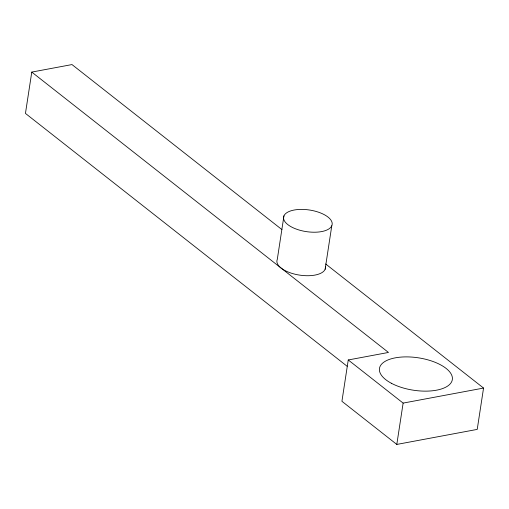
<?xml version="1.0" encoding="UTF-8"?>
<svg xmlns="http://www.w3.org/2000/svg" width="509" height="509" viewBox="0 0 509 509"><rect width="100%" height="100%" fill="white"/><g stroke="black" fill="none" stroke-linecap="round" stroke-linejoin="round"><path stroke-width="0.76" d="M281.948 229.61L71.985 64.573L31.774 72.087L25.45 113.418L347.157 366.283M283.952 215.841L277.297 259.342A24.566 10.924 8.7 0 0 299.858 275.153A24.566 10.924 8.7 0 0 325.486 266.449M325.13 269.28L331.785 225.78A24.566 10.924 8.7 0 0 299.82 209.422A24.566 10.924 8.7 0 0 292.001 227.23A24.566 10.924 8.7 0 0 331.785 225.78M31.774 72.087L388.462 352.451L348.251 359.965L341.927 401.296L396.804 444.427L477.226 429.399L483.55 388.068L325.684 263.986M396.804 444.427L403.128 403.096L348.251 359.965M403.128 403.096L483.55 388.068M391.326 383.245A36.852 16.383 8.7 0 0 451.572 381.903A36.852 16.383 8.7 0 0 404.808 356.904A36.852 16.383 8.7 0 0 391.326 383.245"/></g></svg>
